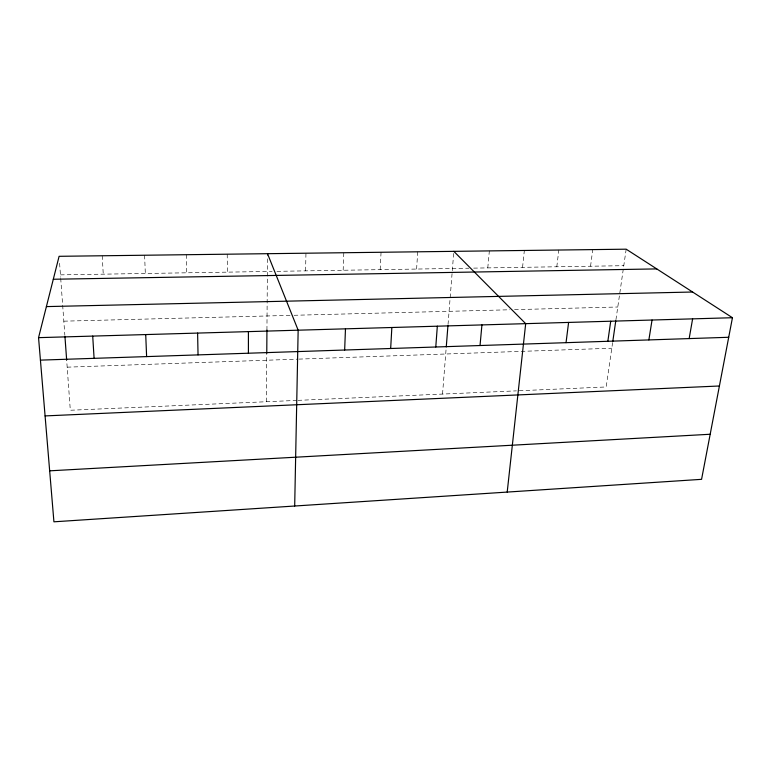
<?xml version="1.0" encoding="UTF-8"?>
<svg xmlns="http://www.w3.org/2000/svg" width="771" height="771" viewBox="0 0 771 771"><rect width="100%" height="100%" fill="white"/><g stroke="black" fill="none" stroke-linecap="round" stroke-linejoin="round"><path stroke-width="0.58" stroke-dasharray="3.85 2.89" d="M266.409 401.73L266.766 353.301M266.939 330.065L267.498 254.873M305.576 270.862L305.962 253.206M343.162 270.255L343.808 252.734M380.17 269.648L381.057 252.262M416.6 269.06L417.728 251.799M442.535 394.077L446.168 348.116M448.038 324.466L453.82 251.346M487.783 267.894L489.354 250.903M522.555 267.335L524.347 250.459M556.807 266.776L558.811 250.026M590.547 266.226L592.745 249.602M612.627 342.536L606.17 386.965L517.592 390.81M615.942 319.695L626.177 249.187M296.854 400.409L70.315 410.249L66.653 359.97M298.02 400.351L516.425 390.858M67.183 367.169L297.664 359.151M298.859 359.113L611.798 348.222M63.829 321.17L292.864 315.31M294.03 315.281L509.814 309.769M514.536 309.643L617.783 307.003M60.446 274.861L272.153 271.411M276.924 271.334L468.941 268.202M473.654 268.125L623.787 265.687M59.598 263.268L60.62 277.194M60.707 278.36L64.841 335.096M102.215 255.77L103.247 274.158M144.601 255.24L145.324 273.474M186.264 254.709L186.698 272.799M227.223 254.199L227.368 272.134"/><path stroke-width="1.16" d="M248.407 353.224L248.407 331.617M266.766 353.301L266.939 330.065M294.686 506.017L298.155 330.19L267.508 253.688M344.656 350.024L345.475 328.832M390.666 348.502L391.851 327.502M435.779 346.998L437.33 326.191M446.264 346.94L447.941 325.661M480.025 345.533L481.933 324.909M507.202 492.081L525.687 323.656L453.82 251.346M566.039 342.671L568.603 322.423M607.847 341.283L610.719 321.218M612.791 341.408L615.769 320.852M648.874 339.924L652.044 320.032M689.158 338.585L692.618 318.866M732.45 317.719L701.571 479.331L53.922 521.813L38.55 337.65L59.097 256.309L626.177 249.187L732.45 317.719L38.55 337.65M49.662 470.83L710.178 434.256M45.084 415.916L719.401 385.992M40.429 360.124L728.711 337.274M46.395 306.598L692.589 292.016M53.305 279.256L656.767 268.906M64.928 336.252L66.653 359.97M92.713 336.089L94.091 358.351M145.719 334.566L146.615 356.607M197.607 333.082L198.041 354.891"/></g></svg>
